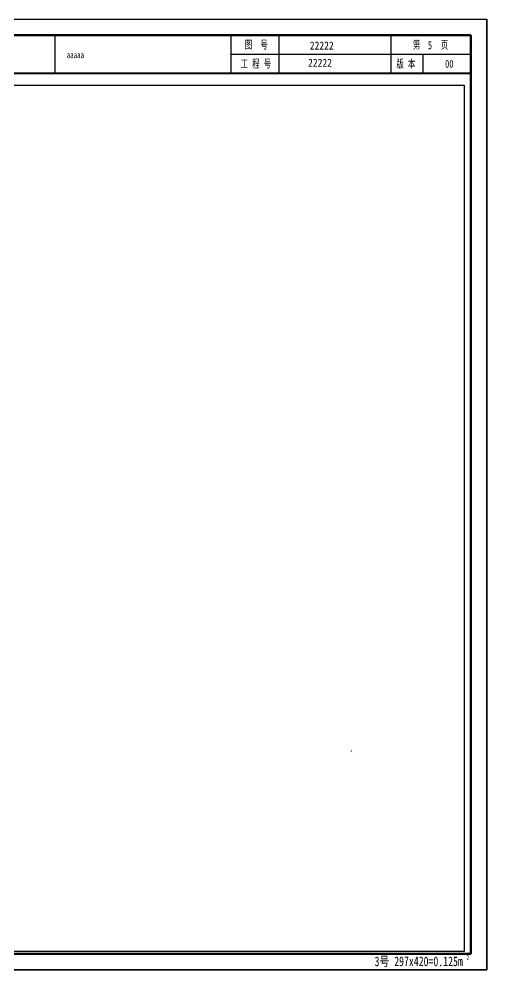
# Model space of a CAD drawing. Header units: millimetres. Extents: x 207778 to 249778, y -30286 to -586.
# Drawn here: x 235158 to 249778, y -30286 to -586 of the extents above; entities that cross this region are included whole.
import ezdxf

# ---------------------------------------------------------------- set-up
doc = ezdxf.new("R2010")
doc.units = ezdxf.units.MM
doc.header["$LTSCALE"] = 100
for name, color, linetype in [('200-CO3', 7, 'Continuous'), ('S-NOTE', 7, 'Continuous'), ('图面分割框', 1, 'Continuous')]:
    doc.layers.add(name, color=color, linetype=linetype)
doc.layers.add('粗线层', color=7, linetype='Continuous', lineweight=35)
doc.layers.add('细线层', color=7, linetype='Continuous', lineweight=25)
doc.styles.add('ASHLEY', font='', dxfattribs={"width": 0.75})
doc.styles.get('ASHLEY').set_extended_font_data('SimSun')

# ---------------------------------------------------------------- blocks, each defined once
blk = doc.blocks.new('TK')
at = {"color": 0}
for p, q in [((52597, -570), (94597, -570)), ((52597, -30270), (52597, -570)), ((94597, -30270), (94597, -570)), ((52597, -30270), (94597, -30270))]:
    blk.add_line(p, q, dxfattribs=at)
at = {"color": 0, "lineweight": 50}
for p, q in [((55097, -1069), (94097, -1069)), ((55097, -29769), (55097, -1069)), ((94097, -29769), (94097, -1069)), ((55097, -29769), (94097, -29769))]:
    blk.add_line(p, q, dxfattribs=at)
at = {"linetype": 'Continuous'}
for p, q in [((61097, -2269), (61097, -1070)), ((55097, -2269), (61097, -2269))]:
    blk.add_line(p, q, dxfattribs=at)
for p, q in [((81097, -1069), (81097, -2269)), ((86597, -1069), (86597, -2269)), ((88097, -1069), (88097, -2269)), ((91597, -1069), (91597, -2269)), ((86597, -1669), (94097, -1669)), ((92597, -1669), (92597, -2269))]:
    blk.add_line(p, q)
at = {"const_width": 60}
blk.add_lwpolyline([(76097, -2269), (94097, -2269)], dxfattribs=at)
at = {"layer": '粗线层', "const_width": 60}
blk.add_lwpolyline([(76097, -2269), (76097, -1069)], dxfattribs=at)
at = {"layer": 'S-NOTE', "style": 'ASHLEY', "width": 0.75}
for s, height, p in [('3号 297x420=0.125m', 300, (91085, -30150)), ('2', 150, (93954, -29952))]:
    blk.add_text(s, height=height, dxfattribs=at).set_placement(p)
at = {"layer": '细线层', "color": 7, "style": 'ASHLEY', "width": 0.66}
blk.add_text('22222', height=500, rotation=180, dxfattribs=at).set_placement((59342, -1421))
at = {"layer": '细线层', "color": 7, "style": 'ASHLEY'}
for s, height, width, p in [('图  号', 250, 0.66, (87030, -1496)), ('22222', 250, 0.88, (89061, -1523)), ('第     页', 250, 0.66, (92279, -1501)), ('aaaaa', 200, 0.66, (81467, -1792)), ('工 程 号', 250, 0.66, (86902, -2090)), ('22222', 250, 0.88, (89006, -2061)), ('版 本', 250, 0.66, (91767, -2090)), ('00', 250, 0.66, (93290, -2092))]:
    blk.add_text(s, height=height, dxfattribs=dict(at, width=width)).set_placement(p)

msp = doc.modelspace()

# ---------------------------------------------------------------- linework, layer by layer
at = {"layer": '200-CO3', "ltscale": 2}
msp.add_line((245543.4, -23456.7), (245528.4, -23456.7), dxfattribs=at)
at = {"layer": '200-CO3', "color": 1, "ltscale": 2}
msp.add_lwpolyline([(207778.4, -586), (249778.4, -586), (249778.4, -30286), (207778.4, -30286)], close=True, dxfattribs=at)
at = {"layer": '图面分割框'}
msp.add_lwpolyline([(211063.5, -2650.4), (249061.1, -2650.4), (249061.1, -29706.7), (211063.5, -29706.7)], close=True, dxfattribs=at)

# ---------------------------------------------------------------- block references
msp.add_blockref('TK', (155181.5, -16.5))

# ---------------------------------------------------------------- texts
at = {"layer": '细线层', "color": 7, "style": 'ASHLEY', "width": 0.66}
msp.add_text('5', height=250, dxfattribs=at).set_placement((247932.9, -1530.1))

doc.saveas('drawing.dxf')
